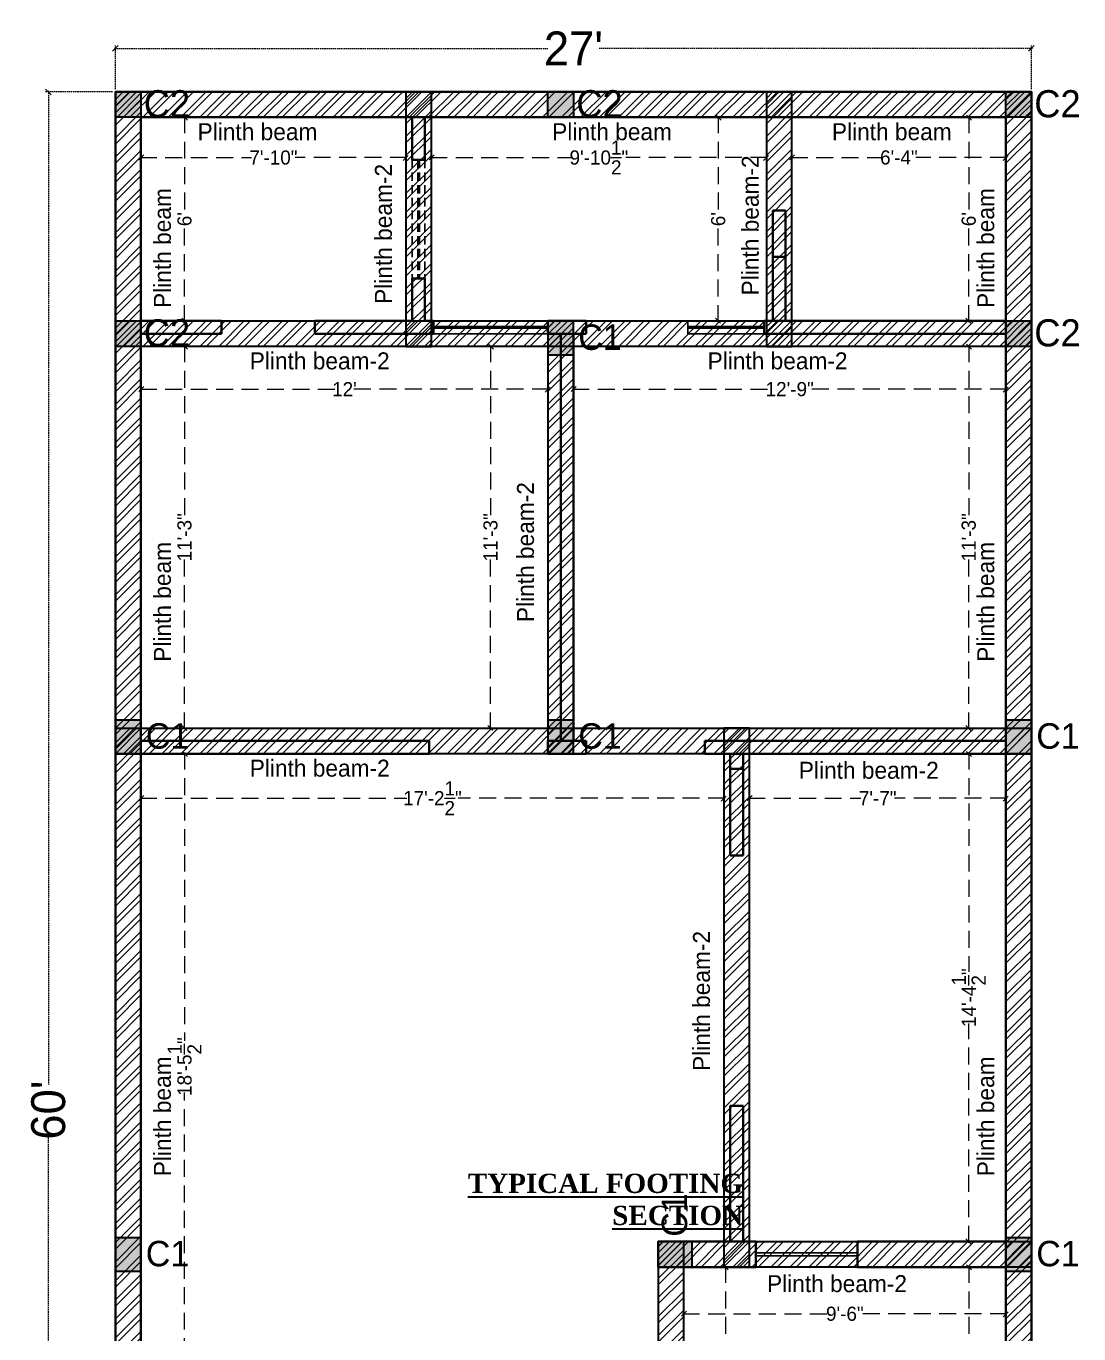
# Model space of a CAD drawing. Header units: millimetres. Extents: x -6808 to 215771, y -89660 to -16303.
# Drawn here: x 98247.2 to 98619.5, y -51520.5 to -51058.1 of the extents above; entities that cross this region are included whole.
import ezdxf

# ---------------------------------------------------------------- set-up
doc = ezdxf.new("R2010")
doc.units = ezdxf.units.MM
doc.header["$PDMODE"] = 35
doc.linetypes.add('ACAD_ISO10W100', pattern=[18, 12, -3, 0, -3])
doc.linetypes.add('DASHED', pattern=[0.75, 0.5, -0.25])
doc.layers.get('0').update_dxf_attribs({"color": 8})
for name, color, linetype, lineweight in [('COL FOOTING', 6, 'Continuous', 30), ('col.center', 5, 'ACAD_ISO10W100', 15), ('column', 5, 'Continuous', 30), ('dim2', 6, 'Continuous', 20), ('plinth beam', 114, 'Continuous', 30), ('wall', 7, 'Continuous', 35)]:
    doc.layers.add(name, color=color, linetype=linetype, lineweight=lineweight)
doc.layers.add('WIN', color=5, linetype='Continuous')
doc.styles.add('SAJ', font='eurr____.ttf')
doc.dimstyles.new('SAJ', dxfattribs={"dimtxt": 5, "dimasz": 2, "dimexe": 1, "dimexo": 1, "dimgap": 0.09375, "dimtad": 0, "dimdec": 1, "dimzin": 0, "dimdsep": 46, "dimlunit": 4, "dimtxsty": 'SAJ', "dimblk": 'OBLIQUE', "dimcen": 0.125, "dimdle": 0.375, "dimadec": 0, "dimazin": 0, "dimtfac": 1, "dimtdec": 1, "dimtofl": 0, "dimtmove": 0, "dimatfit": 3, "dimldrblk": 'OBLIQUE', "dimfxl": 1, "dimtolj": 1, "dimtzin": 0, "dimlwd": 5, "dimlwe": 5, "dimarcsym": 1})

# ---------------------------------------------------------------- blocks, each defined once
blk = doc.blocks.new('_Oblique')
at = {"color": 0, "linetype": 'ByBlock', "lineweight": -2}
blk.add_line((-0.5, -0.5), (0.5, 0.5), dxfattribs=at)
blk = doc.blocks.new('*D1640')
at = {"layer": 'Defpoints', "color": 0, "transparency": 16777216}
for p in [(98255.03, -51081.37), (98278.74, -51081.37), (98278.74, -51801.37)]:
    blk.add_point(p, dxfattribs=at)
at = {"layer": 'dim2', "color": 0, "linetype": 'DASHED', "lineweight": 5, "transparency": 16777216}
for p, q in [((98277.74, -51081.37), (98254.03, -51081.37)), ((98255.03, -51080.99), (98255.03, -51432.31)), ((98255.03, -51801.74), (98255.03, -51450.42)), ((98277.74, -51801.37), (98254.03, -51801.37))]:
    blk.add_line(p, q, dxfattribs=at)
at = {"layer": 'dim2', "color": 0, "lineweight": 5, "transparency": 16777216, "xscale": 2, "yscale": 2, "zscale": 2}
for p, rotation in [((98255.03, -51081.37), 90), ((98255.03, -51801.37), 270)]:
    blk.add_blockref('_Oblique', p, dxfattribs=dict(at, rotation=rotation))
at = {"layer": 'dim2', "color": 0, "transparency": 16777216, "insert": (98255.03, -51441.37), "char_height": 12, "attachment_point": 5, "rotation": 90, "style": 'SAJ'}
blk.add_mtext("\\A1;60'", dxfattribs=at)
blk = doc.blocks.new('A$C32B276F4')
at = {"layer": 'column'}
blk.add_hatch(color=256, dxfattribs=at).paths.add_polyline_path([(9, 0), (9, 9), (0, 9), (0, 0)])
for p, q in [((0, 0), (0, 9)), ((0, 9), (9, 9)), ((9, 9), (9, 0)), ((9, 0), (0, 0))]:
    blk.add_line(p, q, dxfattribs=at)
at = {"layer": 'col.center', "linetype": 'ByBlock', "insert": (10.02, 9.59), "char_height": 9.6, "width": 293.6941, "attachment_point": 1, "style": 'SAJ'}
blk.add_mtext('\\A1;{\\fCentury Gothic|b0|i0|c0|p34;C2}', dxfattribs=at)
blk = doc.blocks.new('c1')
at = {"layer": 'column'}
blk.add_hatch(color=256, dxfattribs=at).paths.add_polyline_path([(58376.49, -43564.36), (58385.49, -43564.36), (58385.49, -43552.36), (58376.49, -43552.36)])
for p, q in [((58376.49, -43552.36), (58376.49, -43564.36)), ((58376.49, -43552.36), (58385.49, -43552.36)), ((58385.49, -43564.36), (58385.49, -43552.36)), ((58376.49, -43564.36), (58385.49, -43564.36))]:
    blk.add_line(p, q, dxfattribs=at)
blk = doc.blocks.new('*D1644')
at = {"layer": 'Defpoints', "color": 0, "linetype": 'DASHED', "ltscale": 12, "transparency": 16777216}
for p in [(98287.74, -51090.37), (98381.49, -51090.37), (98381.49, -51104.61)]:
    blk.add_point(p, dxfattribs=at)
at = {"layer": 'plinth beam', "color": 0, "linetype": 'DASHED', "lineweight": 5, "ltscale": 12, "transparency": 16777216}
for p, q in [((98287.74, -51091.37), (98287.74, -51105.61)), ((98381.49, -51091.37), (98381.49, -51105.61)), ((98287.36, -51104.61), (98326.87, -51104.61)), ((98381.86, -51104.61), (98342.36, -51104.61))]:
    blk.add_line(p, q, dxfattribs=at)
at = {"layer": 'plinth beam', "color": 0, "linetype": 'DASHED', "lineweight": 5, "ltscale": 12, "transparency": 16777216, "xscale": 2, "yscale": 2, "zscale": 2, "rotation": 180}
blk.add_blockref('_Oblique', (98287.74, -51104.61), dxfattribs=at)
at = {"layer": 'plinth beam', "color": 0, "linetype": 'DASHED', "lineweight": 5, "ltscale": 12, "transparency": 16777216, "xscale": 2, "yscale": 2, "zscale": 2}
blk.add_blockref('_Oblique', (98381.49, -51104.61), dxfattribs=at)
at = {"layer": 'plinth beam', "color": 0, "linetype": 'DASHED', "lineweight": 5, "ltscale": 12, "transparency": 16777216, "insert": (98334.61, -51104.61), "char_height": 5, "attachment_point": 5, "style": 'SAJ'}
blk.add_mtext('\\A1;7\'-10"', dxfattribs=at)
blk = doc.blocks.new('*D1645')
at = {"layer": 'Defpoints', "color": 0, "linetype": 'DASHED', "ltscale": 12, "transparency": 16777216}
for p in [(98287.74, -51090.37), (98287.74, -51162.37), (98303.18, -51162.37)]:
    blk.add_point(p, dxfattribs=at)
at = {"layer": 'plinth beam', "color": 0, "linetype": 'DASHED', "lineweight": 5, "ltscale": 12, "transparency": 16777216}
for p, q in [((98288.74, -51090.37), (98304.18, -51090.37)), ((98303.18, -51089.99), (98303.18, -51124.3)), ((98303.18, -51162.74), (98303.18, -51128.43)), ((98288.74, -51162.37), (98304.18, -51162.37))]:
    blk.add_line(p, q, dxfattribs=at)
at = {"layer": 'plinth beam', "color": 0, "linetype": 'DASHED', "lineweight": 5, "ltscale": 12, "transparency": 16777216, "xscale": 2, "yscale": 2, "zscale": 2}
for p, rotation in [((98303.18, -51090.37), 90), ((98303.18, -51162.37), 270)]:
    blk.add_blockref('_Oblique', p, dxfattribs=dict(at, rotation=rotation))
at = {"layer": 'plinth beam', "color": 0, "linetype": 'DASHED', "lineweight": 5, "ltscale": 12, "transparency": 16777216, "insert": (98303.18, -51126.37), "char_height": 5, "attachment_point": 5, "rotation": 90, "style": 'SAJ'}
blk.add_mtext("\\A1;6'", dxfattribs=at)
blk = doc.blocks.new('*D1646')
at = {"layer": 'Defpoints', "color": 0, "linetype": 'DASHED', "ltscale": 12, "transparency": 16777216}
for p in [(98390.49, -51090.37), (98508.99, -51090.37), (98508.99, -51104.59)]:
    blk.add_point(p, dxfattribs=at)
at = {"layer": 'plinth beam', "color": 0, "linetype": 'DASHED', "lineweight": 5, "ltscale": 12, "transparency": 16777216}
for p, q in [((98390.49, -51091.37), (98390.49, -51105.59)), ((98508.99, -51091.37), (98508.99, -51105.59)), ((98390.11, -51104.59), (98440.19, -51104.59)), ((98509.36, -51104.59), (98459.28, -51104.59))]:
    blk.add_line(p, q, dxfattribs=at)
at = {"layer": 'plinth beam', "color": 0, "linetype": 'DASHED', "lineweight": 5, "ltscale": 12, "transparency": 16777216, "xscale": 2, "yscale": 2, "zscale": 2, "rotation": 180}
blk.add_blockref('_Oblique', (98390.49, -51104.59), dxfattribs=at)
at = {"layer": 'plinth beam', "color": 0, "linetype": 'DASHED', "lineweight": 5, "ltscale": 12, "transparency": 16777216, "xscale": 2, "yscale": 2, "zscale": 2}
blk.add_blockref('_Oblique', (98508.99, -51104.59), dxfattribs=at)
at = {"layer": 'plinth beam', "color": 0, "linetype": 'DASHED', "lineweight": 5, "ltscale": 12, "transparency": 16777216, "insert": (98449.74, -51104.59), "char_height": 5, "attachment_point": 5, "style": 'SAJ'}
blk.add_mtext('\\A1;9\'-10{\\H1x;\\S1/2;}"', dxfattribs=at)
blk = doc.blocks.new('*D1647')
at = {"layer": 'Defpoints', "color": 0, "linetype": 'DASHED', "ltscale": 12, "transparency": 16777216}
for p in [(98508.99, -51090.37), (98491.96, -51162.37), (98508.99, -51162.37)]:
    blk.add_point(p, dxfattribs=at)
at = {"layer": 'plinth beam', "color": 0, "linetype": 'DASHED', "lineweight": 5, "ltscale": 12, "transparency": 16777216}
for p, q in [((98507.99, -51090.37), (98490.96, -51090.37)), ((98491.96, -51089.99), (98491.96, -51124.3)), ((98491.96, -51162.74), (98491.96, -51128.43)), ((98507.99, -51162.37), (98490.96, -51162.37))]:
    blk.add_line(p, q, dxfattribs=at)
at = {"layer": 'plinth beam', "color": 0, "linetype": 'DASHED', "lineweight": 5, "ltscale": 12, "transparency": 16777216, "xscale": 2, "yscale": 2, "zscale": 2}
for p, rotation in [((98491.96, -51090.37), 90), ((98491.96, -51162.37), 270)]:
    blk.add_blockref('_Oblique', p, dxfattribs=dict(at, rotation=rotation))
at = {"layer": 'plinth beam', "color": 0, "linetype": 'DASHED', "lineweight": 5, "ltscale": 12, "transparency": 16777216, "insert": (98491.96, -51126.37), "char_height": 5, "attachment_point": 5, "rotation": 90, "style": 'SAJ'}
blk.add_mtext("\\A1;6'", dxfattribs=at)
blk = doc.blocks.new('*D1648')
at = {"layer": 'Defpoints', "color": 0, "linetype": 'DASHED', "ltscale": 12, "transparency": 16777216}
for p in [(98517.99, -51090.37), (98593.74, -51090.37), (98593.74, -51104.59)]:
    blk.add_point(p, dxfattribs=at)
at = {"layer": 'plinth beam', "color": 0, "linetype": 'DASHED', "lineweight": 5, "ltscale": 12, "transparency": 16777216}
for p, q in [((98517.99, -51091.37), (98517.99, -51105.59)), ((98593.74, -51091.37), (98593.74, -51105.59)), ((98517.61, -51104.59), (98549.9, -51104.59)), ((98594.11, -51104.59), (98561.83, -51104.59))]:
    blk.add_line(p, q, dxfattribs=at)
at = {"layer": 'plinth beam', "color": 0, "linetype": 'DASHED', "lineweight": 5, "ltscale": 12, "transparency": 16777216, "xscale": 2, "yscale": 2, "zscale": 2, "rotation": 180}
blk.add_blockref('_Oblique', (98517.99, -51104.59), dxfattribs=at)
at = {"layer": 'plinth beam', "color": 0, "linetype": 'DASHED', "lineweight": 5, "ltscale": 12, "transparency": 16777216, "xscale": 2, "yscale": 2, "zscale": 2}
blk.add_blockref('_Oblique', (98593.74, -51104.59), dxfattribs=at)
at = {"layer": 'plinth beam', "color": 0, "linetype": 'DASHED', "lineweight": 5, "ltscale": 12, "transparency": 16777216, "insert": (98555.86, -51104.59), "char_height": 5, "attachment_point": 5, "style": 'SAJ'}
blk.add_mtext('\\A1;6\'-4"', dxfattribs=at)
blk = doc.blocks.new('*D1649')
at = {"layer": 'Defpoints', "color": 0, "linetype": 'DASHED', "ltscale": 12, "transparency": 16777216}
for p in [(98593.74, -51090.37), (98580.58, -51162.37), (98593.74, -51162.37)]:
    blk.add_point(p, dxfattribs=at)
at = {"layer": 'plinth beam', "color": 0, "linetype": 'DASHED', "lineweight": 5, "ltscale": 12, "transparency": 16777216}
for p, q in [((98592.74, -51090.37), (98579.58, -51090.37)), ((98580.58, -51089.99), (98580.58, -51124.3)), ((98580.58, -51162.74), (98580.58, -51128.43)), ((98592.74, -51162.37), (98579.58, -51162.37))]:
    blk.add_line(p, q, dxfattribs=at)
at = {"layer": 'plinth beam', "color": 0, "linetype": 'DASHED', "lineweight": 5, "ltscale": 12, "transparency": 16777216, "xscale": 2, "yscale": 2, "zscale": 2}
for p, rotation in [((98580.58, -51090.37), 90), ((98580.58, -51162.37), 270)]:
    blk.add_blockref('_Oblique', p, dxfattribs=dict(at, rotation=rotation))
at = {"layer": 'plinth beam', "color": 0, "linetype": 'DASHED', "lineweight": 5, "ltscale": 12, "transparency": 16777216, "insert": (98580.58, -51126.37), "char_height": 5, "attachment_point": 5, "rotation": 90, "style": 'SAJ'}
blk.add_mtext("\\A1;6'", dxfattribs=at)
blk = doc.blocks.new('*D1650')
at = {"layer": 'Defpoints', "color": 0, "linetype": 'DASHED', "ltscale": 12, "transparency": 16777216}
for p in [(98593.74, -51171.37), (98580.58, -51306.37), (98593.74, -51306.37)]:
    blk.add_point(p, dxfattribs=at)
at = {"layer": 'plinth beam', "color": 0, "linetype": 'DASHED', "lineweight": 5, "ltscale": 12, "transparency": 16777216}
for p, q in [((98592.74, -51171.37), (98579.58, -51171.37)), ((98580.58, -51170.99), (98580.58, -51231.58)), ((98580.58, -51306.74), (98580.58, -51246.15)), ((98592.74, -51306.37), (98579.58, -51306.37))]:
    blk.add_line(p, q, dxfattribs=at)
at = {"layer": 'plinth beam', "color": 0, "linetype": 'DASHED', "lineweight": 5, "ltscale": 12, "transparency": 16777216, "xscale": 2, "yscale": 2, "zscale": 2}
for p, rotation in [((98580.58, -51171.37), 90), ((98580.58, -51306.37), 270)]:
    blk.add_blockref('_Oblique', p, dxfattribs=dict(at, rotation=rotation))
at = {"layer": 'plinth beam', "color": 0, "linetype": 'DASHED', "lineweight": 5, "ltscale": 12, "transparency": 16777216, "insert": (98580.58, -51238.87), "char_height": 5, "attachment_point": 5, "rotation": 90, "style": 'SAJ'}
blk.add_mtext('\\A1;11\'-3"', dxfattribs=at)
blk = doc.blocks.new('*D1651')
at = {"layer": 'Defpoints', "color": 0, "linetype": 'DASHED', "ltscale": 12, "transparency": 16777216}
for p in [(98593.74, -51315.37), (98580.58, -51487.87), (98593.74, -51487.87)]:
    blk.add_point(p, dxfattribs=at)
at = {"layer": 'plinth beam', "color": 0, "linetype": 'DASHED', "lineweight": 5, "ltscale": 12, "transparency": 16777216}
for p, q in [((98592.74, -51315.37), (98579.58, -51315.37)), ((98580.58, -51314.99), (98580.58, -51392.52)), ((98580.58, -51488.24), (98580.58, -51410.71)), ((98592.74, -51487.87), (98579.58, -51487.87))]:
    blk.add_line(p, q, dxfattribs=at)
at = {"layer": 'plinth beam', "color": 0, "linetype": 'DASHED', "lineweight": 5, "ltscale": 12, "transparency": 16777216, "xscale": 2, "yscale": 2, "zscale": 2}
for p, rotation in [((98580.58, -51315.37), 90), ((98580.58, -51487.87), 270)]:
    blk.add_blockref('_Oblique', p, dxfattribs=dict(at, rotation=rotation))
at = {"layer": 'plinth beam', "color": 0, "linetype": 'DASHED', "lineweight": 5, "ltscale": 12, "transparency": 16777216, "insert": (98580.58, -51401.62), "char_height": 5, "attachment_point": 5, "rotation": 90, "style": 'SAJ'}
blk.add_mtext('\\A1;14\'-4{\\H1x;\\S1/2;}"', dxfattribs=at)
blk = doc.blocks.new('*D1652')
at = {"layer": 'Defpoints', "color": 0, "linetype": 'DASHED', "ltscale": 12, "transparency": 16777216}
for p in [(98593.74, -51496.87), (98580.58, -51687.37), (98593.74, -51687.37)]:
    blk.add_point(p, dxfattribs=at)
at = {"layer": 'plinth beam', "color": 0, "linetype": 'DASHED', "lineweight": 5, "ltscale": 12, "transparency": 16777216}
for p, q in [((98592.74, -51496.87), (98579.58, -51496.87)), ((98580.58, -51496.49), (98580.58, -51581.25)), ((98580.58, -51687.74), (98580.58, -51602.98)), ((98592.74, -51687.37), (98579.58, -51687.37))]:
    blk.add_line(p, q, dxfattribs=at)
at = {"layer": 'plinth beam', "color": 0, "linetype": 'DASHED', "lineweight": 5, "ltscale": 12, "transparency": 16777216, "xscale": 2, "yscale": 2, "zscale": 2}
for p, rotation in [((98580.58, -51496.87), 90), ((98580.58, -51687.37), 270)]:
    blk.add_blockref('_Oblique', p, dxfattribs=dict(at, rotation=rotation))
at = {"layer": 'plinth beam', "color": 0, "linetype": 'DASHED', "lineweight": 5, "ltscale": 12, "transparency": 16777216, "insert": (98580.58, -51592.12), "char_height": 5, "attachment_point": 5, "rotation": 90, "style": 'SAJ'}
blk.add_mtext('\\A1;15\'-10{\\H1x;\\S1/2;}"', dxfattribs=at)
blk = doc.blocks.new('*D1654')
at = {"layer": 'Defpoints', "color": 0, "linetype": 'DASHED', "ltscale": 12, "transparency": 16777216}
for p in [(98287.74, -51171.37), (98287.74, -51306.37), (98303.18, -51306.37)]:
    blk.add_point(p, dxfattribs=at)
at = {"layer": 'plinth beam', "color": 0, "linetype": 'DASHED', "lineweight": 5, "ltscale": 12, "transparency": 16777216}
for p, q in [((98288.74, -51171.37), (98304.18, -51171.37)), ((98303.18, -51170.99), (98303.18, -51231.58)), ((98303.18, -51306.74), (98303.18, -51246.15)), ((98288.74, -51306.37), (98304.18, -51306.37))]:
    blk.add_line(p, q, dxfattribs=at)
at = {"layer": 'plinth beam', "color": 0, "linetype": 'DASHED', "lineweight": 5, "ltscale": 12, "transparency": 16777216, "xscale": 2, "yscale": 2, "zscale": 2}
for p, rotation in [((98303.18, -51171.37), 90), ((98303.18, -51306.37), 270)]:
    blk.add_blockref('_Oblique', p, dxfattribs=dict(at, rotation=rotation))
at = {"layer": 'plinth beam', "color": 0, "linetype": 'DASHED', "lineweight": 5, "ltscale": 12, "transparency": 16777216, "insert": (98303.18, -51238.87), "char_height": 5, "attachment_point": 5, "rotation": 90, "style": 'SAJ'}
blk.add_mtext('\\A1;11\'-3"', dxfattribs=at)
blk = doc.blocks.new('*D1655')
at = {"layer": 'Defpoints', "color": 0, "linetype": 'DASHED', "ltscale": 12, "transparency": 16777216}
for p in [(98287.74, -51315.37), (98287.74, -51536.62), (98303.18, -51536.62)]:
    blk.add_point(p, dxfattribs=at)
at = {"layer": 'plinth beam', "color": 0, "linetype": 'DASHED', "lineweight": 5, "ltscale": 12, "transparency": 16777216}
for p, q in [((98288.74, -51315.37), (98304.18, -51315.37)), ((98303.18, -51314.99), (98303.18, -51416.89)), ((98303.18, -51536.99), (98303.18, -51435.09)), ((98288.74, -51536.62), (98304.18, -51536.62))]:
    blk.add_line(p, q, dxfattribs=at)
at = {"layer": 'plinth beam', "color": 0, "linetype": 'DASHED', "lineweight": 5, "ltscale": 12, "transparency": 16777216, "xscale": 2, "yscale": 2, "zscale": 2}
for p, rotation in [((98303.18, -51315.37), 90), ((98303.18, -51536.62), 270)]:
    blk.add_blockref('_Oblique', p, dxfattribs=dict(at, rotation=rotation))
at = {"layer": 'plinth beam', "color": 0, "linetype": 'DASHED', "lineweight": 5, "ltscale": 12, "transparency": 16777216, "insert": (98303.18, -51425.99), "char_height": 5, "attachment_point": 5, "rotation": 90, "style": 'SAJ'}
blk.add_mtext('\\A1;18\'-5{\\H1x;\\S1/2;}"', dxfattribs=at)
blk = doc.blocks.new('*D1661')
at = {"layer": 'Defpoints', "color": 0, "linetype": 'DASHED', "ltscale": 12, "transparency": 16777216}
for p in [(98479.74, -51496.87), (98593.74, -51496.87), (98593.74, -51513.4)]:
    blk.add_point(p, dxfattribs=at)
at = {"layer": 'plinth beam', "color": 0, "linetype": 'DASHED', "lineweight": 5, "ltscale": 12, "transparency": 16777216}
for p, q in [((98479.74, -51497.87), (98479.74, -51514.4)), ((98593.74, -51497.87), (98593.74, -51514.4)), ((98479.36, -51513.4), (98530.77, -51513.4)), ((98594.11, -51513.4), (98542.7, -51513.4))]:
    blk.add_line(p, q, dxfattribs=at)
at = {"layer": 'plinth beam', "color": 0, "linetype": 'DASHED', "lineweight": 5, "ltscale": 12, "transparency": 16777216, "xscale": 2, "yscale": 2, "zscale": 2, "rotation": 180}
blk.add_blockref('_Oblique', (98479.74, -51513.4), dxfattribs=at)
at = {"layer": 'plinth beam', "color": 0, "linetype": 'DASHED', "lineweight": 5, "ltscale": 12, "transparency": 16777216, "xscale": 2, "yscale": 2, "zscale": 2}
blk.add_blockref('_Oblique', (98593.74, -51513.4), dxfattribs=at)
at = {"layer": 'plinth beam', "color": 0, "linetype": 'DASHED', "lineweight": 5, "ltscale": 12, "transparency": 16777216, "insert": (98536.74, -51513.4), "char_height": 5, "attachment_point": 5, "style": 'SAJ'}
blk.add_mtext('\\A1;9\'-6"', dxfattribs=at)
blk = doc.blocks.new('*D1664')
at = {"layer": 'Defpoints', "color": 0, "linetype": 'DASHED', "ltscale": 12, "transparency": 16777216}
for p in [(98479.74, -51496.87), (98479.74, -51687.37), (98494.49, -51687.37)]:
    blk.add_point(p, dxfattribs=at)
at = {"layer": 'plinth beam', "color": 0, "linetype": 'DASHED', "lineweight": 5, "ltscale": 12, "transparency": 16777216}
for p, q in [((98480.74, -51496.87), (98495.49, -51496.87)), ((98494.49, -51496.49), (98494.49, -51581.25)), ((98494.49, -51687.74), (98494.49, -51602.98)), ((98480.74, -51687.37), (98495.49, -51687.37))]:
    blk.add_line(p, q, dxfattribs=at)
at = {"layer": 'plinth beam', "color": 0, "linetype": 'DASHED', "lineweight": 5, "ltscale": 12, "transparency": 16777216, "xscale": 2, "yscale": 2, "zscale": 2}
for p, rotation in [((98494.49, -51496.87), 90), ((98494.49, -51687.37), 270)]:
    blk.add_blockref('_Oblique', p, dxfattribs=dict(at, rotation=rotation))
at = {"layer": 'plinth beam', "color": 0, "linetype": 'DASHED', "lineweight": 5, "ltscale": 12, "transparency": 16777216, "insert": (98494.49, -51592.12), "char_height": 5, "attachment_point": 5, "rotation": 90, "style": 'SAJ'}
blk.add_mtext('\\A1;15\'-10{\\H1x;\\S1/2;}"', dxfattribs=at)
blk = doc.blocks.new('*D1665')
at = {"layer": 'Defpoints', "color": 0, "linetype": 'DASHED', "ltscale": 12, "transparency": 16777216}
for p in [(98287.74, -51171.37), (98431.74, -51171.37), (98431.74, -51186.5)]:
    blk.add_point(p, dxfattribs=at)
at = {"layer": 'plinth beam', "color": 0, "linetype": 'DASHED', "lineweight": 5, "ltscale": 12, "transparency": 16777216}
for p, q in [((98287.74, -51172.37), (98287.74, -51187.5)), ((98431.74, -51172.37), (98431.74, -51187.5)), ((98287.36, -51186.5), (98356.35, -51186.5)), ((98432.11, -51186.5), (98363.12, -51186.5))]:
    blk.add_line(p, q, dxfattribs=at)
at = {"layer": 'plinth beam', "color": 0, "linetype": 'DASHED', "lineweight": 5, "ltscale": 12, "transparency": 16777216, "xscale": 2, "yscale": 2, "zscale": 2, "rotation": 180}
blk.add_blockref('_Oblique', (98287.74, -51186.5), dxfattribs=at)
at = {"layer": 'plinth beam', "color": 0, "linetype": 'DASHED', "lineweight": 5, "ltscale": 12, "transparency": 16777216, "xscale": 2, "yscale": 2, "zscale": 2}
blk.add_blockref('_Oblique', (98431.74, -51186.5), dxfattribs=at)
at = {"layer": 'plinth beam', "color": 0, "linetype": 'DASHED', "lineweight": 5, "ltscale": 12, "transparency": 16777216, "insert": (98359.74, -51186.5), "char_height": 5, "attachment_point": 5, "style": 'SAJ'}
blk.add_mtext("\\A1;12'", dxfattribs=at)
blk = doc.blocks.new('*D1666')
at = {"layer": 'Defpoints', "color": 0, "linetype": 'DASHED', "ltscale": 12, "transparency": 16777216}
for p in [(98440.74, -51171.37), (98593.74, -51171.37), (98593.74, -51186.5)]:
    blk.add_point(p, dxfattribs=at)
at = {"layer": 'plinth beam', "color": 0, "linetype": 'DASHED', "lineweight": 5, "ltscale": 12, "transparency": 16777216}
for p, q in [((98440.74, -51172.37), (98440.74, -51187.5)), ((98593.74, -51172.37), (98593.74, -51187.5)), ((98440.36, -51186.5), (98509.95, -51186.5)), ((98594.11, -51186.5), (98524.52, -51186.5))]:
    blk.add_line(p, q, dxfattribs=at)
at = {"layer": 'plinth beam', "color": 0, "linetype": 'DASHED', "lineweight": 5, "ltscale": 12, "transparency": 16777216, "xscale": 2, "yscale": 2, "zscale": 2, "rotation": 180}
blk.add_blockref('_Oblique', (98440.74, -51186.5), dxfattribs=at)
at = {"layer": 'plinth beam', "color": 0, "linetype": 'DASHED', "lineweight": 5, "ltscale": 12, "transparency": 16777216, "xscale": 2, "yscale": 2, "zscale": 2}
blk.add_blockref('_Oblique', (98593.74, -51186.5), dxfattribs=at)
at = {"layer": 'plinth beam', "color": 0, "linetype": 'DASHED', "lineweight": 5, "ltscale": 12, "transparency": 16777216, "insert": (98517.24, -51186.5), "char_height": 5, "attachment_point": 5, "style": 'SAJ'}
blk.add_mtext('\\A1;12\'-9"', dxfattribs=at)
blk = doc.blocks.new('*D1667')
at = {"layer": 'Defpoints', "color": 0, "linetype": 'DASHED', "ltscale": 12, "transparency": 16777216}
for p in [(98287.74, -51315.37), (98493.99, -51315.37), (98493.99, -51331.1)]:
    blk.add_point(p, dxfattribs=at)
at = {"layer": 'plinth beam', "color": 0, "linetype": 'DASHED', "lineweight": 5, "ltscale": 12, "transparency": 16777216}
for p, q in [((98287.74, -51316.37), (98287.74, -51332.1)), ((98493.99, -51316.37), (98493.99, -51332.1)), ((98287.36, -51331.1), (98381.76, -51331.1)), ((98494.36, -51331.1), (98399.96, -51331.1))]:
    blk.add_line(p, q, dxfattribs=at)
at = {"layer": 'plinth beam', "color": 0, "linetype": 'DASHED', "lineweight": 5, "ltscale": 12, "transparency": 16777216, "xscale": 2, "yscale": 2, "zscale": 2, "rotation": 180}
blk.add_blockref('_Oblique', (98287.74, -51331.1), dxfattribs=at)
at = {"layer": 'plinth beam', "color": 0, "linetype": 'DASHED', "lineweight": 5, "ltscale": 12, "transparency": 16777216, "xscale": 2, "yscale": 2, "zscale": 2}
blk.add_blockref('_Oblique', (98493.99, -51331.1), dxfattribs=at)
at = {"layer": 'plinth beam', "color": 0, "linetype": 'DASHED', "lineweight": 5, "ltscale": 12, "transparency": 16777216, "insert": (98390.86, -51331.1), "char_height": 5, "attachment_point": 5, "style": 'SAJ'}
blk.add_mtext('\\A1;17\'-2{\\H1x;\\S1/2;}"', dxfattribs=at)
blk = doc.blocks.new('*D1668')
at = {"layer": 'Defpoints', "color": 0, "linetype": 'DASHED', "ltscale": 12, "transparency": 16777216}
for p in [(98502.99, -51315.37), (98593.74, -51315.37), (98593.74, -51331.1)]:
    blk.add_point(p, dxfattribs=at)
at = {"layer": 'plinth beam', "color": 0, "linetype": 'DASHED', "lineweight": 5, "ltscale": 12, "transparency": 16777216}
for p, q in [((98502.99, -51316.37), (98502.99, -51332.1)), ((98593.74, -51316.37), (98593.74, -51332.1)), ((98502.61, -51331.1), (98542.38, -51331.1)), ((98594.11, -51331.1), (98554.34, -51331.1))]:
    blk.add_line(p, q, dxfattribs=at)
at = {"layer": 'plinth beam', "color": 0, "linetype": 'DASHED', "lineweight": 5, "ltscale": 12, "transparency": 16777216, "xscale": 2, "yscale": 2, "zscale": 2, "rotation": 180}
blk.add_blockref('_Oblique', (98502.99, -51331.1), dxfattribs=at)
at = {"layer": 'plinth beam', "color": 0, "linetype": 'DASHED', "lineweight": 5, "ltscale": 12, "transparency": 16777216, "xscale": 2, "yscale": 2, "zscale": 2}
blk.add_blockref('_Oblique', (98593.74, -51331.1), dxfattribs=at)
at = {"layer": 'plinth beam', "color": 0, "linetype": 'DASHED', "lineweight": 5, "ltscale": 12, "transparency": 16777216, "insert": (98548.36, -51331.1), "char_height": 5, "attachment_point": 5, "style": 'SAJ'}
blk.add_mtext('\\A1;7\'-7"', dxfattribs=at)
blk = doc.blocks.new('*D1669')
at = {"layer": 'Defpoints', "color": 0, "linetype": 'DASHED', "ltscale": 12, "transparency": 16777216}
for p in [(98431.74, -51171.37), (98411.42, -51306.37), (98431.74, -51306.37)]:
    blk.add_point(p, dxfattribs=at)
at = {"layer": 'plinth beam', "color": 0, "linetype": 'DASHED', "lineweight": 5, "ltscale": 12, "transparency": 16777216}
for p, q in [((98430.74, -51171.37), (98410.42, -51171.37)), ((98411.42, -51170.99), (98411.42, -51231.58)), ((98411.42, -51306.74), (98411.42, -51246.15)), ((98430.74, -51306.37), (98410.42, -51306.37))]:
    blk.add_line(p, q, dxfattribs=at)
at = {"layer": 'plinth beam', "color": 0, "linetype": 'DASHED', "lineweight": 5, "ltscale": 12, "transparency": 16777216, "xscale": 2, "yscale": 2, "zscale": 2}
for p, rotation in [((98411.42, -51171.37), 90), ((98411.42, -51306.37), 270)]:
    blk.add_blockref('_Oblique', p, dxfattribs=dict(at, rotation=rotation))
at = {"layer": 'plinth beam', "color": 0, "linetype": 'DASHED', "lineweight": 5, "ltscale": 12, "transparency": 16777216, "insert": (98411.42, -51238.87), "char_height": 5, "attachment_point": 5, "rotation": 90, "style": 'SAJ'}
blk.add_mtext('\\A1;11\'-3"', dxfattribs=at)
blk = doc.blocks.new('*D1670')
at = {"layer": 'Defpoints', "color": 0, "transparency": 16777216}
for p in [(98278.74, -51066.02), (98278.74, -51081.37), (98602.74, -51081.37)]:
    blk.add_point(p, dxfattribs=at)
at = {"layer": 'dim2', "color": 0, "linetype": 'DASHED', "lineweight": 5, "transparency": 16777216}
for p, q in [((98278.36, -51066.02), (98431.64, -51066.02)), ((98278.74, -51080.37), (98278.74, -51065.02)), ((98603.11, -51066.02), (98449.84, -51066.02)), ((98602.74, -51080.37), (98602.74, -51065.02))]:
    blk.add_line(p, q, dxfattribs=at)
at = {"layer": 'dim2', "color": 0, "lineweight": 5, "transparency": 16777216, "xscale": 2, "yscale": 2, "zscale": 2, "rotation": 180}
blk.add_blockref('_Oblique', (98278.74, -51066.02), dxfattribs=at)
at = {"layer": 'dim2', "color": 0, "lineweight": 5, "transparency": 16777216, "xscale": 2, "yscale": 2, "zscale": 2}
blk.add_blockref('_Oblique', (98602.74, -51066.02), dxfattribs=at)
at = {"layer": 'dim2', "color": 0, "transparency": 16777216, "insert": (98440.74, -51066.02), "char_height": 12, "attachment_point": 5, "style": 'SAJ'}
blk.add_mtext("\\A1;27'", dxfattribs=at)

msp = doc.modelspace()

# ---------------------------------------------------------------- hatches: boundary and pattern name
at = {"layer": 'plinth beam', "lineweight": 13}
h = msp.add_hatch(dxfattribs=at)
h.set_pattern_fill('ANSI32', color=256, scale=0.5, style=0)
h.set_pattern_definition([(45, (28.9127, -2118.5254), (-3.36759605, 3.36759605), []), (45, (31.158, -2118.5254), (-3.36759605, 3.36759605), [])])
h.paths.add_polyline_path([(98602.737, -51081.366), (98278.737, -51081.366), (98278.737, -51090.366), (98602.737, -51090.366)])
h = msp.add_hatch(dxfattribs=at)
h.set_pattern_fill('ANSI32', color=256, scale=0.5, style=0)
h.set_pattern_definition([(45, (319.2913, -1913.294), (-3.36759605, 3.36759605), []), (45, (321.5364, -1913.294), (-3.36759605, 3.36759605), [])])
h.paths.add_polyline_path([(98287.737, -51081.366), (98278.737, -51081.366), (98278.737, -51801.366), (98287.737, -51801.366)])
h = msp.add_hatch(dxfattribs=at)
h.set_pattern_fill('ANSI32', color=256, scale=0.5, style=0)
h.set_pattern_definition([(45, (-285.949, -1388.294), (-3.36759605, 3.36759605), []), (45, (-283.704, -1388.294), (-3.36759605, 3.36759605), [])])
h.paths.add_polyline_path([(98390.487, -51081.366), (98381.487, -51081.366), (98381.487, -51171.366), (98390.487, -51171.366)])
h = msp.add_hatch(dxfattribs=at)
h.set_pattern_fill('ANSI32', color=256, scale=0.5, style=0)
h.set_pattern_definition([(45, (-158.449, -1388.294), (-3.36759605, 3.36759605), []), (45, (-156.204, -1388.294), (-3.36759605, 3.36759605), [])])
h.paths.add_polyline_path([(98517.987, -51081.366), (98508.987, -51081.366), (98508.987, -51171.366), (98517.987, -51171.366)])
h = msp.add_hatch(dxfattribs=at)
h.set_pattern_fill('ANSI32', color=256, scale=0.5, style=0)
h.set_pattern_definition([(45, (634.2913, -1913.294), (-3.36759605, 3.36759605), []), (45, (636.5364, -1913.294), (-3.36759605, 3.36759605), [])])
h.paths.add_polyline_path([(98602.737, -51081.366), (98593.737, -51081.366), (98593.737, -51801.366), (98602.737, -51801.366)])
h = msp.add_hatch(dxfattribs=at)
h.set_pattern_fill('ANSI32', color=256, scale=0.5, style=0)
h.set_pattern_definition([(45, (28.9127, -2199.5254), (-3.36759605, 3.36759605), []), (45, (31.158, -2199.5254), (-3.36759605, 3.36759605), [])])
h.paths.add_polyline_path([(98602.737, -51162.366), (98278.737, -51162.366), (98278.737, -51171.366), (98602.737, -51171.366)])
h = msp.add_hatch(dxfattribs=at)
h.set_pattern_fill('ANSI32', color=256, scale=0.5, style=0)
h.set_pattern_definition([(45, (-235.699, -1550.294), (-3.36759605, 3.36759605), []), (45, (-233.454, -1550.294), (-3.36759605, 3.36759605), [])])
h.paths.add_polyline_path([(98440.737, -51162.366), (98431.737, -51162.366), (98431.737, -51315.366), (98440.737, -51315.366)])
h = msp.add_hatch(dxfattribs=at)
h.set_pattern_fill('ANSI32', color=256, scale=0.5, style=0)
h.set_pattern_definition([(45, (28.9127, -2343.5254), (-3.36759605, 3.36759605), []), (45, (31.158, -2343.5254), (-3.36759605, 3.36759605), [])])
h.paths.add_polyline_path([(98602.737, -51306.366), (98278.737, -51306.366), (98278.737, -51315.366), (98602.737, -51315.366)])
h = msp.add_hatch(dxfattribs=at)
h.set_pattern_fill('ANSI32', color=256, scale=0.5, style=0)
h.set_pattern_definition([(45, (-173.449, -1731.794), (-3.36759605, 3.36759605), []), (45, (-171.204, -1731.794), (-3.36759605, 3.36759605), [])])
h.paths.add_polyline_path([(98502.987, -51306.366), (98493.987, -51306.366), (98493.987, -51496.866), (98502.987, -51496.866)])
h = msp.add_hatch(dxfattribs=at)
h.set_pattern_fill('ANSI32', color=256, scale=0.5, style=0)
h.set_pattern_definition([(45, (-196.699, -1913.294), (-3.36759605, 3.36759605), []), (45, (-194.454, -1913.294), (-3.36759605, 3.36759605), [])])
h.paths.add_polyline_path([(98479.737, -51487.866), (98470.737, -51487.866), (98470.737, -51696.366), (98479.737, -51696.366)])
h = msp.add_hatch(dxfattribs=at)
h.set_pattern_fill('ANSI32', color=256, scale=0.5, style=0)
h.set_pattern_definition([(45, (-450.512, -1913.294), (-3.36759605, 3.36759605), []), (45, (-448.267, -1913.294), (-3.36759605, 3.36759605), [])])
h.paths.add_polyline_path([(98602.737, -51487.866), (98470.737, -51487.866), (98470.737, -51496.866), (98602.737, -51496.866)])

# ---------------------------------------------------------------- linework, layer by layer
at = {"layer": 'plinth beam'}
for points in [[(98278.737, -51081.366), (98602.737, -51081.366), (98602.737, -51090.366), (98278.737, -51090.366)], [(98278.737, -51081.366), (98287.737, -51081.366), (98287.737, -51801.366), (98278.737, -51801.366)], [(98381.487, -51171.366), (98390.487, -51171.366), (98390.487, -51081.366), (98381.487, -51081.366)], [(98508.987, -51171.366), (98517.987, -51171.366), (98517.987, -51081.366), (98508.987, -51081.366)], [(98593.737, -51081.366), (98602.737, -51081.366), (98602.737, -51801.366), (98593.737, -51801.366)], [(98278.737, -51162.366), (98602.737, -51162.366), (98602.737, -51171.366), (98278.737, -51171.366)], [(98431.737, -51315.366), (98440.737, -51315.366), (98440.737, -51162.366), (98431.737, -51162.366)], [(98278.737, -51306.366), (98602.737, -51306.366), (98602.737, -51315.366), (98278.737, -51315.366)], [(98493.987, -51496.866), (98502.987, -51496.866), (98502.987, -51306.366), (98493.987, -51306.366)], [(98470.737, -51696.366), (98479.737, -51696.366), (98479.737, -51487.866), (98470.737, -51487.866)], [(98470.737, -51487.866), (98602.737, -51487.866), (98602.737, -51496.866), (98470.737, -51496.866)]]:
    msp.add_lwpolyline(points, close=True, dxfattribs=at)
at = {"layer": 'wall'}
for p, q in [((98593.737, -51090.366), (98287.737, -51090.366)), ((98287.737, -51090.366), (98287.737, -51792.366)), ((98593.737, -51792.366), (98593.737, -51090.366)), ((98515.737, -51139.696), (98511.237, -51139.696)), ((98496.237, -51320.745), (98500.737, -51320.745)), ((98500.737, -51487.866), (98500.737, -51463.866)), ((98470.737, -51496.866), (98470.737, -51487.866)), ((98470.737, -51487.866), (98505.237, -51487.866)), ((98505.237, -51487.866), (98505.237, -51496.866)), ((98541.237, -51487.866), (98593.737, -51487.866)), ((98541.237, -51487.866), (98541.237, -51496.866)), ((98479.737, -51496.866), (98470.737, -51496.866)), ((98479.737, -51496.866), (98505.237, -51496.866)), ((98541.237, -51496.866), (98593.737, -51496.866))]:
    msp.add_line(p, q, dxfattribs=at)
at = {"layer": 'wall', "color": 1}
for p, q in [((98383.737, -51090.366), (98383.737, -51105.366)), ((98388.237, -51090.366), (98388.237, -51105.366)), ((98383.737, -51105.366), (98388.237, -51105.366)), ((98515.737, -51123.366), (98511.237, -51123.366)), ((98511.237, -51162.366), (98511.237, -51123.366)), ((98515.737, -51162.366), (98515.737, -51123.366)), ((98383.737, -51147.366), (98383.737, -51162.366)), ((98383.737, -51147.366), (98388.237, -51147.366)), ((98388.237, -51147.366), (98388.237, -51162.366)), ((98316.237, -51162.366), (98287.737, -51162.366)), ((98316.237, -51162.366), (98316.237, -51166.866)), ((98383.737, -51162.366), (98349.237, -51162.366)), ((98349.237, -51162.366), (98349.237, -51166.866)), ((98391.237, -51162.366), (98388.237, -51162.366)), ((98391.237, -51162.366), (98391.237, -51166.866)), ((98445.237, -51162.366), (98431.737, -51162.366)), ((98431.737, -51166.866), (98431.737, -51162.366)), ((98445.237, -51166.866), (98445.237, -51162.366)), ((98593.737, -51162.366), (98508.237, -51162.366)), ((98508.237, -51162.366), (98508.237, -51166.866)), ((98316.237, -51166.866), (98287.737, -51166.866)), ((98391.237, -51166.866), (98349.237, -51166.866)), ((98445.237, -51166.866), (98431.737, -51166.866)), ((98436.237, -51166.866), (98436.237, -51310.866)), ((98440.737, -51166.866), (98440.737, -51310.866)), ((98593.737, -51166.866), (98508.237, -51166.866)), ((98389.737, -51310.866), (98287.737, -51310.866)), ((98389.737, -51315.366), (98389.737, -51310.866)), ((98445.237, -51310.866), (98431.737, -51310.866)), ((98431.737, -51315.366), (98431.737, -51310.866)), ((98445.237, -51315.366), (98445.237, -51310.866)), ((98593.737, -51310.866), (98487.237, -51310.866)), ((98487.237, -51315.366), (98487.237, -51310.866)), ((98389.737, -51315.366), (98287.737, -51315.366)), ((98445.237, -51315.366), (98431.737, -51315.366)), ((98593.737, -51315.366), (98487.237, -51315.366)), ((98496.237, -51351.366), (98496.237, -51315.366)), ((98500.737, -51351.366), (98500.737, -51315.366)), ((98500.737, -51351.366), (98496.237, -51351.366)), ((98496.237, -51487.866), (98496.237, -51439.866)), ((98496.237, -51439.866), (98500.737, -51439.866)), ((98500.737, -51487.866), (98500.737, -51439.866))]:
    msp.add_line(p, q, dxfattribs=at)
at = {"layer": 'wall'}
msp.add_lwpolyline([(98590.737, -51801.366), (98602.737, -51801.366), (98602.737, -51081.366), (98278.737, -51081.366), (98278.737, -51801.366), (98296.737, -51801.366)], dxfattribs=at)
at = {"layer": 'WIN', "linetype": 'DASHED', "ltscale": 6}
for p, q in [((98383.737, -51105.366), (98383.737, -51147.366)), ((98385.737, -51105.366), (98385.737, -51147.366)), ((98386.237, -51105.366), (98386.237, -51147.366)), ((98388.237, -51105.366), (98388.237, -51147.366))]:
    msp.add_line(p, q, dxfattribs=at)
at = {"layer": 'WIN'}
for p, q in [((98391.237, -51162.366), (98431.737, -51162.366)), ((98391.237, -51164.366), (98431.737, -51164.366)), ((98391.237, -51164.866), (98431.737, -51164.866)), ((98481.237, -51162.366), (98508.237, -51162.366)), ((98481.237, -51166.866), (98481.237, -51162.366)), ((98481.237, -51164.366), (98508.237, -51164.366)), ((98481.237, -51164.866), (98508.237, -51164.866)), ((98391.237, -51166.866), (98431.737, -51166.866)), ((98481.237, -51166.866), (98508.237, -51166.866)), ((98505.237, -51487.866), (98541.237, -51487.866)), ((98505.237, -51491.866), (98541.237, -51491.866)), ((98505.237, -51492.866), (98541.237, -51492.866)), ((98505.237, -51496.866), (98541.237, -51496.866))]:
    msp.add_line(p, q, dxfattribs=at)

# ---------------------------------------------------------------- block references
at = {"layer": 'column'}
for name, p in [('A$C32B276F4', (98278.737, -51090.366)), ('A$C32B276F4', (98431.737, -51090.366)), ('A$C32B276F4', (98593.737, -51090.366)), ('A$C32B276F4', (98278.737, -51171.366)), ('c1', (40055.246, -7610.004)), ('A$C32B276F4', (98593.737, -51171.366)), ('c1', (39902.246, -7751.004)), ('c1', (40055.246, -7751.004)), ('c1', (40217.246, -7751.004)), ('c1', (39902.246, -7934.004)), ('c1', (40217.246, -7934.004))]:
    msp.add_blockref(name, p, dxfattribs=at)
at = {"layer": 'column', "rotation": 90}
msp.add_blockref('c1', (54918.376, -109873.357), dxfattribs=at)

# ---------------------------------------------------------------- texts
at = {"layer": 'COL FOOTING', "color": 7, "ltscale": 2, "insert": (98500.737, -51463.866), "char_height": 6.804, "width": 1705.69901, "attachment_point": 3, "style": 'SAJ'}
msp.add_mtext('\\A1;{\\fTimes New Roman|b1|i0|c0|p18;\\LTYPICAL FOOTING\\P  SECTION}', dxfattribs=at)
at = {"layer": 'col.center', "linetype": 'ByBlock', "char_height": 9, "width": 293.6941, "attachment_point": 1, "style": 'SAJ'}
for insert in [(98442.468, -51163.598), (98289.468, -51304.598), (98442.468, -51304.598), (98604.468, -51304.598), (98289.468, -51487.598), (98604.468, -51487.598)]:
    msp.add_mtext('\\A1;{\\fCentury Gothic|b0|i0|c0|p34;C1}', dxfattribs=dict(at, insert=insert))
at = {"layer": 'col.center', "linetype": 'ByBlock', "insert": (98471.97, -51486.135), "char_height": 9, "width": 293.6941, "attachment_point": 1, "rotation": 90, "style": 'SAJ'}
msp.add_mtext('\\A1;{\\fCentury Gothic|b0|i0|c0|p34;C1}', dxfattribs=at)
at = {"layer": 'plinth beam', "char_height": 6, "width": 244.74508, "attachment_point": 1, "style": 'SAJ'}
for s, insert in [('\\A1;{\\fCentury Gothic|b0|i0|c0|p34;Plinth beam}', (98307.799, -51092.477)), ('\\A1;{\\fCentury Gothic|b0|i0|c0|p34;Plinth beam}', (98433.223, -51092.477)), ('\\A1;{\\fCentury Gothic|b0|i0|c0|p34;Plinth beam}', (98532.167, -51092.477)), ('\\A1;{\\fCentury Gothic|b0|i0|c0|p34;Plinth beam-2}', (98326.24, -51173.477)), ('\\A1;{\\fCentury Gothic|b0|i0|c0|p34;Plinth beam-2}', (98488.194, -51173.477)), ('\\A1;{\\fCentury Gothic|b0|i0|c0|p34;Plinth beam-2}', (98326.24, -51317.477)), ('\\A1;{\\fCentury Gothic|b0|i0|c0|p34;Plinth beam-2}', (98520.467, -51318.227)), ('\\A1;{\\fCentury Gothic|b0|i0|c0|p34;Plinth beam-2}', (98509.217, -51499.727))]:
    msp.add_mtext(s, dxfattribs=dict(at, insert=insert))
at = {"layer": 'plinth beam', "char_height": 6, "width": 244.74508, "attachment_point": 1, "rotation": 90, "style": 'SAJ'}
for s, insert in [('\\A1;{\\fCentury Gothic|b0|i0|c0|p34;Plinth beam-2}', (98500.281, -51153.344)), ('\\A1;{\\fCentury Gothic|b0|i0|c0|p34;Plinth beam-2}', (98370.531, -51156.344)), ('\\A1;{\\fCentury Gothic|b0|i0|c0|p34;Plinth beam}', (98292.352, -51157.778)), ('\\A1;{\\fCentury Gothic|b0|i0|c0|p34;Plinth beam}', (98583.579, -51157.778)), ('\\A1;{\\fCentury Gothic|b0|i0|c0|p34;Plinth beam-2}', (98420.781, -51268.844)), ('\\A1;{\\fCentury Gothic|b0|i0|c0|p34;Plinth beam}', (98292.352, -51282.872)), ('\\A1;{\\fCentury Gothic|b0|i0|c0|p34;Plinth beam}', (98583.579, -51282.872)), ('\\A1;{\\fCentury Gothic|b0|i0|c0|p34;Plinth beam-2}', (98483.031, -51427.526)), ('\\A1;{\\fCentury Gothic|b0|i0|c0|p34;Plinth beam}', (98292.352, -51464.752)), ('\\A1;{\\fCentury Gothic|b0|i0|c0|p34;Plinth beam}', (98583.579, -51464.752))]:
    msp.add_mtext(s, dxfattribs=dict(at, insert=insert))

# ---------------------------------------------------------------- dimensions: what is measured, and where the dimension line sits
at = {"layer": 'dim2'}
for p1, distance, picture, middle in [((98602.737, -51081.366), -15.347, '*D1670', (98440.737, -51066.019)), ((98278.737, -51801.366), 23.711, '*D1640', (98255.026, -51441.366))]:
    dim = msp.add_aligned_dim(p1=p1, p2=(98278.737, -51081.366), distance=distance, dimstyle='SAJ', override={"dimtxt": 12}, dxfattribs=at)
    dim.commit()
    dim.dimension.update_dxf_attribs({"geometry": picture, "text_midpoint": middle})
at = {"layer": 'plinth beam', "linetype": 'DASHED', "lineweight": 5, "ltscale": 12}
for p1, p2, distance, picture, middle in [((98287.737205749, -51090.365525511), (98381.48720575, -51090.365525511), -14.243609676, '*D1644', (98334.612205749, -51104.609135187)), ((98287.737, -51090.366), (98287.737, -51162.366), 15.438, '*D1645', (98303.175, -51126.366)), ((98390.487, -51090.366), (98508.987, -51090.366), -14.227, '*D1646', (98449.737, -51104.593)), ((98508.987, -51090.366), (98508.987, -51162.366), -17.029, '*D1647', (98491.959, -51126.366)), ((98517.98720575, -51090.365525511), (98593.737205749, -51090.365525511), -14.227067588, '*D1648', (98555.862205749, -51104.592593099)), ((98287.737, -51171.366), (98287.737, -51306.366), 15.438, '*D1654', (98303.175, -51238.866)), ((98431.737, -51171.366), (98431.737, -51306.366), -20.315, '*D1669', (98411.422, -51238.866)), ((98593.737, -51171.366), (98593.737, -51306.366), -13.156, '*D1650', (98580.581, -51238.866)), ((98287.737, -51171.366), (98431.737, -51171.366), -15.139, '*D1665', (98359.737, -51186.504)), ((98440.737, -51171.366), (98593.737, -51171.366), -15.139, '*D1666', (98517.237, -51186.504)), ((98287.73720575, -51315.365525511), (98493.987205749, -51315.365525511), -15.738461663, '*D1667', (98390.862205749, -51331.103987174)), ((98287.737205749, -51315.365525511), (98287.73720575, -51536.615525511), 15.438276599, '*D1655', (98303.175482349, -51425.990525511)), ((98502.987205749, -51315.365525511), (98593.73720575, -51315.365525511), -15.738461663, '*D1668', (98548.362205749, -51331.103987174)), ((98593.737, -51315.366), (98593.737, -51487.866), -13.156, '*D1651', (98580.581, -51401.616)), ((98479.737, -51496.866), (98593.737, -51496.866), -16.532, '*D1661', (98536.737, -51513.397)), ((98479.737, -51496.866), (98479.737, -51687.366), 14.753, '*D1664', (98494.491, -51592.116)), ((98593.737, -51496.866), (98593.737, -51687.366), -13.156, '*D1652', (98580.581, -51592.116))]:
    dim = msp.add_aligned_dim(p1=p1, p2=p2, distance=distance, dimstyle='SAJ', dxfattribs=at)
    dim.commit()
    dim.dimension.update_dxf_attribs({"geometry": picture, "text_midpoint": middle})
dim = msp.add_linear_dim(base=(98580.581, -51162.366), p1=(98593.737, -51090.366), p2=(98593.737, -51162.366), angle=270, dimstyle='SAJ', dxfattribs=at)
dim.commit()
dim.dimension.update_dxf_attribs({"geometry": '*D1649', "text_midpoint": (98580.581, -51126.366), "dimtype": 161})

doc.saveas('drawing.dxf')
